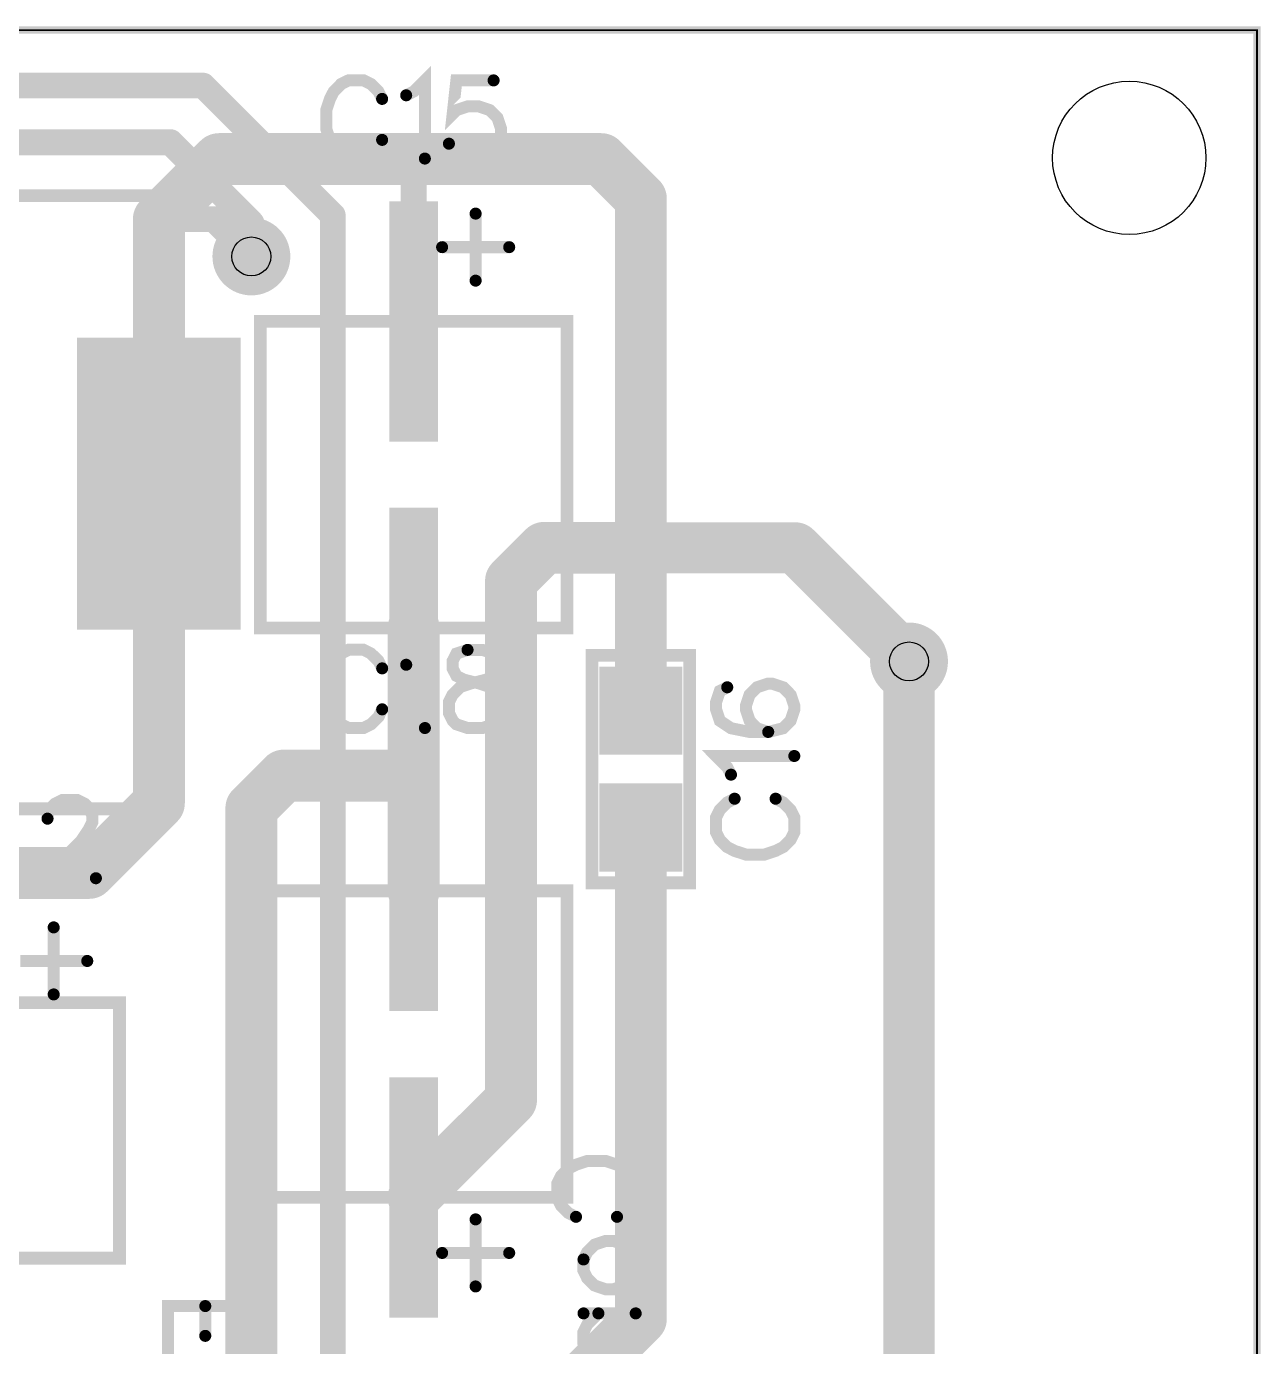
# Model space of a CAD drawing. Extents: x -88 to 103, y -135 to 135.
# Drawn here: x 55.92 to 80.07, y 84.23 to 110.07 of the extents above; entities that cross this region are included whole.
import ezdxf

# ---------------------------------------------------------------- set-up
doc = ezdxf.new("R2010")
doc.units = 0
for name, color, linetype in [('Board_Outline', 13, 'CONTINUOUS'), ('Bottom', 6, 'CONTINUOUS'), ('Drill_Bottom', 8, 'CONTINUOUS'), ('Drill_Top', 7, 'CONTINUOUS'), ('Top', 5, 'CONTINUOUS'), ('Top_Assy', 1, 'CONTINUOUS'), ('Top_Mask', 3, 'CONTINUOUS'), ('Top_Paste', 4, 'CONTINUOUS'), ('Top_Silk', 2, 'CONTINUOUS')]:
    doc.layers.add(name, color=color, linetype=linetype)

msp = doc.modelspace()

# ---------------------------------------------------------------- linework, layer by layer
at = {"layer": 'Board_Outline', "linetype": 'CONTINUOUS', "const_width": 0.14}
msp.add_lwpolyline([(-0.0005, 0), (79.9995, 0), (79.9995, 110), (-0.0005, 110), (-0.0005, 0)], dxfattribs=at)
at = {"layer": 'Bottom', "linetype": 'CONTINUOUS'}
for points, const_width in [([(21.8452, 108.9138), (59.3783, 108.9138)], 0.5), ([(59.3783, 108.9138), (61.9185, 106.3736)], 0.5), ([(58.7432, 107.8025), (36.9922, 107.8025)], 0.508), ([(60.3245, 106.2211), (58.7432, 107.8025)], 0.508), ([(60.3245, 105.5676), (60.3245, 106.2211)], 0.508), ([(61.9185, 106.3736), (61.9185, 83.8287)], 0.5), ([(73.191, 83.6699), (73.191, 97.6414)], 1)]:
    msp.add_lwpolyline(points, dxfattribs=dict(at, const_width=const_width))
for points, const_width in [([(59.2533, 108.9138, 1), (59.5033, 108.9138, 1), (59.2533, 108.9138, 1)], 0.25), ([(59.2533, 108.9138, 1), (59.5033, 108.9138, 1), (59.2533, 108.9138, 1)], 0.25), ([(58.6162, 107.8025, 1), (58.8702, 107.8025, 1), (58.6162, 107.8025, 1)], 0.254), ([(58.6162, 107.8025, 1), (58.8702, 107.8025, 1), (58.6162, 107.8025, 1)], 0.254), ([(60.1975, 106.2211, 1), (60.4515, 106.2211, 1), (60.1975, 106.2211, 1)], 0.254), ([(60.1975, 106.2211, 1), (60.4515, 106.2211, 1), (60.1975, 106.2211, 1)], 0.254), ([(61.7935, 106.3736, 1), (62.0435, 106.3736, 1), (61.7935, 106.3736, 1)], 0.25), ([(61.7935, 106.3736, 1), (62.0435, 106.3736, 1), (61.7935, 106.3736, 1)], 0.25), ([(60.7055, 105.5676, 1), (59.9435, 105.5676, 1), (60.7055, 105.5676, 1)], 0.762), ([(60.1975, 105.5676, 1), (60.4515, 105.5676, 1), (60.1975, 105.5676, 1)], 0.254), ([(73.572, 97.6414, 1), (72.81, 97.6414, 1), (73.572, 97.6414, 1)], 0.762), ([(72.941, 97.6414, 1), (73.441, 97.6414, 1), (72.941, 97.6414, 1)], 0.5)]:
    msp.add_lwpolyline(points, format="xyb", dxfattribs=dict(at, const_width=const_width))
at = {"layer": 'Drill_Bottom'}
for centre, radius in [((77.4996, 107.4971), 1.5), ((60.3245, 105.5676), 0.381), ((73.191, 97.6414), 0.381)]:
    msp.add_circle(centre, radius, dxfattribs=at)
at = {"layer": 'Drill_Top'}
for centre, radius in [((77.4996, 107.4971), 1.5), ((60.3245, 105.5676), 0.381), ((73.191, 97.6414), 0.381)]:
    msp.add_circle(centre, radius, dxfattribs=at)
at = {"layer": 'Top', "linetype": 'CONTINUOUS'}
for points, const_width in [([(58.5145, 106.2976), (59.6895, 107.4726)], 1.016), ([(59.6895, 107.4726), (63.4995, 107.4726)], 1.016), ([(63.4995, 107.4726), (67.1702, 107.4726)], 1.016), ([(67.1702, 107.4726), (67.9445, 106.6982)], 1.016), ([(63.4995, 104.2976), (63.4995, 107.4726)], 0.508), ([(67.9445, 106.6982), (67.9445, 99.8641)], 1.016), ([(58.5145, 101.1226), (58.5145, 106.2976)], 1.016), ([(59.5945, 106.2976), (58.5145, 106.2976)], 0.508), ([(60.3245, 105.5676), (59.5945, 106.2976)], 0.508), ([(58.5145, 94.8676), (58.5145, 101.1226)], 1.016), ([(66.0511, 99.8641), (65.4045, 99.2176)], 1.016), ([(67.9445, 99.8641), (66.0511, 99.8641)], 1.016), ([(67.9445, 96.6776), (67.9445, 99.8641)], 1.016), ([(67.9445, 99.8641), (67.9445, 99.8641)], 1.016), ([(67.9445, 99.8641), (70.9682, 99.8641)], 1), ([(70.9682, 99.8641), (73.191, 97.6414)], 1), ([(65.4045, 99.2176), (65.4045, 89.0576)], 1.016), ([(63.4995, 95.4076), (63.4995, 98.2976)], 1.016), ([(60.3245, 94.7726), (60.9595, 95.4076)], 1.016), ([(60.9595, 95.4076), (63.4995, 95.4076)], 1.016), ([(63.4995, 95.4076), (63.4995, 93.1526)], 1.016), ([(57.1495, 93.5026), (58.5145, 94.8676)], 1.016), ([(60.3245, 83.3426), (60.3245, 94.7726)], 1.016), ([(67.9445, 84.7742), (67.9445, 94.3916)], 1.016), ([(55.2445, 93.5026), (57.1495, 93.5026)], 1.016), ([(65.4045, 89.0576), (63.4995, 87.1526)], 1.016), ([(66.513, 83.3426), (67.9445, 84.7742)], 1.016)]:
    msp.add_lwpolyline(points, dxfattribs=dict(at, const_width=const_width))
for points, const_width in [([(59.4355, 107.4726, 1), (59.9435, 107.4726, 1), (59.4355, 107.4726, 1)], 0.508), ([(59.4355, 107.4726, 1), (59.9435, 107.4726, 1), (59.4355, 107.4726, 1)], 0.508), ([(63.2455, 107.4726, 1), (63.7535, 107.4726, 1), (63.2455, 107.4726, 1)], 0.508), ([(63.2455, 107.4726, 1), (63.7535, 107.4726, 1), (63.2455, 107.4726, 1)], 0.508), ([(66.9162, 107.4726, 1), (67.4242, 107.4726, 1), (66.9162, 107.4726, 1)], 0.508), ([(66.9162, 107.4726, 1), (67.4242, 107.4726, 1), (66.9162, 107.4726, 1)], 0.508), ([(63.3725, 107.4726, 1), (63.6265, 107.4726, 1), (63.3725, 107.4726, 1)], 0.254), ([(67.6905, 106.6982, 1), (68.1985, 106.6982, 1), (67.6905, 106.6982, 1)], 0.508), ([(67.6905, 106.6982, 1), (68.1985, 106.6982, 1), (67.6905, 106.6982, 1)], 0.508), ([(58.2605, 106.2976, 1), (58.7685, 106.2976, 1), (58.2605, 106.2976, 1)], 0.508), ([(58.2605, 106.2976, 1), (58.7685, 106.2976, 1), (58.2605, 106.2976, 1)], 0.508), ([(58.3875, 106.2976, 1), (58.6415, 106.2976, 1), (58.3875, 106.2976, 1)], 0.254), ([(59.4675, 106.2976, 1), (59.7215, 106.2976, 1), (59.4675, 106.2976, 1)], 0.254), ([(59.4675, 106.2976, 1), (59.7215, 106.2976, 1), (59.4675, 106.2976, 1)], 0.254), ([(60.7055, 105.5676, 1), (59.9435, 105.5676, 1), (60.7055, 105.5676, 1)], 0.762), ([(60.1975, 105.5676, 1), (60.4515, 105.5676, 1), (60.1975, 105.5676, 1)], 0.254), ([(63.3725, 104.2976, 1), (63.6265, 104.2976, 1), (63.3725, 104.2976, 1)], 0.254), ([(58.2605, 101.1226, 1), (58.7685, 101.1226, 1), (58.2605, 101.1226, 1)], 0.508), ([(58.2605, 101.1226, 1), (58.7685, 101.1226, 1), (58.2605, 101.1226, 1)], 0.508), ([(65.7971, 99.8641, 1), (66.3051, 99.8641, 1), (65.7971, 99.8641, 1)], 0.508), ([(65.7971, 99.8641, 1), (66.3051, 99.8641, 1), (65.7971, 99.8641, 1)], 0.508), ([(67.6905, 99.8641, 1), (68.1985, 99.8641, 1), (67.6905, 99.8641, 1)], 0.508), ([(67.6905, 99.8641, 1), (68.1985, 99.8641, 1), (67.6905, 99.8641, 1)], 0.508), ([(67.6905, 99.8641, 1), (68.1985, 99.8641, 1), (67.6905, 99.8641, 1)], 0.508), ([(67.6905, 99.8641, 1), (68.1985, 99.8641, 1), (67.6905, 99.8641, 1)], 0.508), ([(67.6945, 99.8641, 1), (68.1945, 99.8641, 1), (67.6945, 99.8641, 1)], 0.5), ([(70.7182, 99.8641, 1), (71.2182, 99.8641, 1), (70.7182, 99.8641, 1)], 0.5), ([(70.7182, 99.8641, 1), (71.2182, 99.8641, 1), (70.7182, 99.8641, 1)], 0.5), ([(65.1505, 99.2176, 1), (65.6585, 99.2176, 1), (65.1505, 99.2176, 1)], 0.508), ([(65.1505, 99.2176, 1), (65.6585, 99.2176, 1), (65.1505, 99.2176, 1)], 0.508), ([(63.2455, 98.2976, 1), (63.7535, 98.2976, 1), (63.2455, 98.2976, 1)], 0.508), ([(73.572, 97.6414, 1), (72.81, 97.6414, 1), (73.572, 97.6414, 1)], 0.762), ([(72.941, 97.6414, 1), (73.441, 97.6414, 1), (72.941, 97.6414, 1)], 0.5), ([(67.6905, 96.6776, 1), (68.1985, 96.6776, 1), (67.6905, 96.6776, 1)], 0.508), ([(60.7055, 95.4076, 1), (61.2135, 95.4076, 1), (60.7055, 95.4076, 1)], 0.508), ([(60.7055, 95.4076, 1), (61.2135, 95.4076, 1), (60.7055, 95.4076, 1)], 0.508), ([(63.2455, 95.4076, 1), (63.7535, 95.4076, 1), (63.2455, 95.4076, 1)], 0.508), ([(63.2455, 95.4076, 1), (63.7535, 95.4076, 1), (63.2455, 95.4076, 1)], 0.508), ([(63.2455, 95.4076, 1), (63.7535, 95.4076, 1), (63.2455, 95.4076, 1)], 0.508), ([(58.2605, 94.8676, 1), (58.7685, 94.8676, 1), (58.2605, 94.8676, 1)], 0.508), ([(58.2605, 94.8676, 1), (58.7685, 94.8676, 1), (58.2605, 94.8676, 1)], 0.508), ([(60.0705, 94.7726, 1), (60.5785, 94.7726, 1), (60.0705, 94.7726, 1)], 0.508), ([(60.0705, 94.7726, 1), (60.5785, 94.7726, 1), (60.0705, 94.7726, 1)], 0.508), ([(67.6905, 94.3916, 1), (68.1985, 94.3916, 1), (67.6905, 94.3916, 1)], 0.508), ([(56.8955, 93.5026, 1), (57.4035, 93.5026, 1), (56.8955, 93.5026, 1)], 0.508), ([(56.8955, 93.5026, 1), (57.4035, 93.5026, 1), (56.8955, 93.5026, 1)], 0.508), ([(63.2455, 93.1526, 1), (63.7535, 93.1526, 1), (63.2455, 93.1526, 1)], 0.508), ([(65.1505, 89.0576, 1), (65.6585, 89.0576, 1), (65.1505, 89.0576, 1)], 0.508), ([(65.1505, 89.0576, 1), (65.6585, 89.0576, 1), (65.1505, 89.0576, 1)], 0.508), ([(63.2455, 87.1526, 1), (63.7535, 87.1526, 1), (63.2455, 87.1526, 1)], 0.508), ([(67.6905, 84.7742, 1), (68.1985, 84.7742, 1), (67.6905, 84.7742, 1)], 0.508), ([(67.6905, 84.7742, 1), (68.1985, 84.7742, 1), (67.6905, 84.7742, 1)], 0.508)]:
    msp.add_lwpolyline(points, format="xyb", dxfattribs=dict(at, const_width=const_width))
at = {"layer": 'Top'}
for points in [[(63.1245, 106.5476), (63.8745, 106.5476), (63.1245, 102.0476), (63.8745, 102.0476)], [(57.0159, 103.8785), (60.0131, 103.8785), (57.0159, 98.3667), (60.0131, 98.3667)], [(63.1245, 100.5476), (63.8745, 100.5476), (63.1245, 96.0476), (63.8745, 96.0476)], [(67.2334, 97.4396), (68.6557, 97.4396), (67.2334, 95.9156), (68.6557, 95.9156)], [(63.1245, 95.4026), (63.8745, 95.4026), (63.1245, 90.9026), (63.8745, 90.9026)], [(67.2334, 95.1536), (68.6557, 95.1536), (67.2334, 93.6296), (68.6557, 93.6296)], [(63.1245, 89.4026), (63.8745, 89.4026), (63.1245, 84.9026), (63.8745, 84.9026)]]:
    msp.add_solid(points, dxfattribs=at)
at = {"layer": 'Top_Assy', "linetype": 'CONTINUOUS', "const_width": 0.0333}
msp.add_lwpolyline([(-0.0005, 109.9976), (79.9995, 109.9976), (79.9995, 73.9976), (-0.0005, 73.9976), (-0.0005, 109.9976)], dxfattribs=at)
at = {"layer": 'Top_Mask'}
for points in [[(63.0225, 106.6496), (63.9765, 106.6496), (63.0225, 101.9456), (63.9765, 101.9456)], [(56.9139, 103.9805), (60.1151, 103.9805), (56.9139, 98.2647), (60.1151, 98.2647)], [(63.0225, 100.6496), (63.9765, 100.6496), (63.0225, 95.9456), (63.9765, 95.9456)], [(67.1314, 97.5416), (68.7577, 97.5416), (67.1314, 95.8136), (68.7577, 95.8136)], [(63.0225, 95.5046), (63.9765, 95.5046), (63.0225, 90.8006), (63.9765, 90.8006)], [(67.1314, 95.2556), (68.7577, 95.2556), (67.1314, 93.5276), (68.7577, 93.5276)], [(63.0225, 89.5046), (63.9765, 89.5046), (63.0225, 84.8006), (63.9765, 84.8006)]]:
    msp.add_solid(points, dxfattribs=at)
at = {"layer": 'Top_Paste'}
for points in [[(63.1245, 106.5476), (63.8745, 106.5476), (63.1245, 102.0476), (63.8745, 102.0476)], [(57.0159, 103.8785), (60.0131, 103.8785), (57.0159, 98.3667), (60.0131, 98.3667)], [(63.1245, 100.5476), (63.8745, 100.5476), (63.1245, 96.0476), (63.8745, 96.0476)], [(67.2334, 97.4396), (68.6557, 97.4396), (67.2334, 95.9156), (68.6557, 95.9156)], [(63.1245, 95.4026), (63.8745, 95.4026), (63.1245, 90.9026), (63.8745, 90.9026)], [(67.2334, 95.1536), (68.6557, 95.1536), (67.2334, 93.6296), (68.6557, 93.6296)], [(63.1245, 89.4026), (63.8745, 89.4026), (63.1245, 84.9026), (63.8745, 84.9026)]]:
    msp.add_solid(points, dxfattribs=at)
at = {"layer": 'Top_Silk', "linetype": 'CONTINUOUS'}
for points, const_width in [([(63.353, 108.7216), (63.4995, 108.7957), (63.7185, 109.013), (63.7185, 107.4834)], 0.2353), ([(62.8824, 108.6509), (62.8099, 108.7957), (62.6634, 108.9423), (62.5185, 109.0147), (62.2271, 109.0147), (62.0805, 108.9423), (61.9356, 108.7957), (61.8615, 108.6509), (61.7891, 108.4319), (61.7891, 108.0663), (61.8615, 107.849), (61.9356, 107.7024), (62.0805, 107.5575), (62.2271, 107.4834), (62.5185, 107.4834), (62.6634, 107.5575), (62.8099, 107.7024), (62.8824, 107.849)], 0.2353), ([(65.0634, 109.013), (64.3357, 109.013), (64.2632, 108.3577), (64.3357, 108.4302), (64.5547, 108.5043), (64.772, 108.5043), (64.991, 108.4302), (65.1376, 108.2853), (65.21, 108.0663), (65.21, 107.9214), (65.1376, 107.7024), (64.991, 107.5559), (64.772, 107.4834), (64.5547, 107.4834), (64.3357, 107.5559), (64.2632, 107.63), (64.1891, 107.7749)], 0.2353), ([(47.7045, 106.7576), (58.7051, 106.7576), (58.7051, 94.7576), (47.7045, 94.7576), (47.7045, 106.7576)], 0.25), ([(64.7114, 106.4064), (64.7114, 105.0941)], 0.2353), ([(64.0561, 105.7494), (65.3684, 105.7494)], 0.2353), ([(66.4995, 104.2974), (60.4995, 104.2974), (60.4995, 98.2978), (66.4995, 98.2978), (66.4995, 104.2974)], 0.25), ([(62.8832, 97.5059), (62.8108, 97.6507), (62.6642, 97.7973), (62.5193, 97.8697), (62.2279, 97.8697), (62.0813, 97.7973), (61.9365, 97.6507), (61.8623, 97.5059), (61.7899, 97.2869), (61.7899, 96.9213), (61.8623, 96.704), (61.9365, 96.5574), (62.0813, 96.4125), (62.2279, 96.3384), (62.5193, 96.3384), (62.6642, 96.4125), (62.8108, 96.5574), (62.8832, 96.704)], 0.2353), ([(63.3538, 97.5766), (63.5004, 97.6507), (63.7194, 97.868), (63.7194, 96.3384)], 0.2353), ([(64.5538, 97.868), (64.3365, 97.7956), (64.2624, 97.6507), (64.2624, 97.5042), (64.3365, 97.3593), (64.4814, 97.2852), (64.7728, 97.2127), (64.9918, 97.1403), (65.1367, 96.9937), (65.2092, 96.8489), (65.2092, 96.6299), (65.1367, 96.485), (65.0643, 96.4109), (64.8453, 96.3384), (64.5538, 96.3384), (64.3365, 96.4109), (64.2624, 96.485), (64.19, 96.6299), (64.19, 96.8489), (64.2624, 96.9937), (64.409, 97.1403), (64.6263, 97.2127), (64.9177, 97.2852), (65.0643, 97.3593), (65.1367, 97.5042), (65.1367, 97.6507), (65.0643, 97.7956), (64.8453, 97.868), (64.5538, 97.868)], 0.2353), ([(68.8985, 97.7606), (66.9905, 97.7606), (66.9905, 93.3086), (68.8985, 93.3086), (68.8985, 97.7606)], 0.25), ([(69.6344, 97.1356), (69.4896, 97.0631), (69.4171, 96.8441), (69.4171, 96.6993), (69.4896, 96.4803), (69.7086, 96.3337), (70.0724, 96.2613), (70.4363, 96.2613), (70.7278, 96.3337), (70.8743, 96.4802), (70.9468, 96.6992), (70.9468, 96.7717), (70.8743, 96.989), (70.7278, 97.1356), (70.5088, 97.208), (70.4363, 97.208), (70.2173, 97.1356), (70.0724, 96.989), (70, 96.7717), (70, 96.6993), (70.0724, 96.4803), (70.2173, 96.3337), (70.4363, 96.2613)], 0.2353), ([(69.7086, 95.4251), (69.6344, 95.5717), (69.4171, 95.7907), (70.9468, 95.7907)], 0.2353), ([(56.3359, 94.5642), (56.3359, 94.6366), (56.4083, 94.7832), (56.4808, 94.8556), (56.6273, 94.928), (56.9188, 94.928), (57.0637, 94.8556), (57.1361, 94.7832), (57.2102, 94.6366), (57.2102, 94.4917), (57.1361, 94.3452), (56.9912, 94.1279), (56.2618, 93.3984), (57.2827, 93.3984)], 0.2353), ([(69.7793, 94.9545), (69.6344, 94.8821), (69.4879, 94.7355), (69.4154, 94.5906), (69.4154, 94.2992), (69.4879, 94.1526), (69.6344, 94.0078), (69.7793, 93.9336), (69.9983, 93.8612), (70.3639, 93.8612), (70.5812, 93.9336), (70.7278, 94.0078), (70.8726, 94.1526), (70.9468, 94.2992), (70.9468, 94.5906), (70.8726, 94.7355), (70.7278, 94.8821), (70.5812, 94.9545)], 0.2353), ([(60.4995, 87.1528), (66.4995, 87.1528), (66.4995, 93.1524), (60.4995, 93.1524), (60.4995, 87.1528)], 0.25), ([(56.4564, 92.4364), (56.4564, 91.1241)], 0.2353), ([(55.8011, 91.7794), (57.1134, 91.7794)], 0.2353), ([(57.7445, 90.9626), (52.7445, 90.9626), (52.7445, 85.9626), (57.7445, 85.9626), (57.7445, 90.9626)], 0.25), ([(66.676, 86.7714), (66.5311, 86.8438), (66.3845, 86.9904), (66.3121, 87.1352), (66.3121, 87.4267), (66.3845, 87.5732), (66.5311, 87.7181), (66.676, 87.7922), (66.895, 87.8647), (67.2605, 87.8647), (67.4779, 87.7922), (67.6244, 87.7181), (67.7693, 87.5732), (67.8434, 87.4267), (67.8434, 87.1352), (67.7693, 86.9904), (67.6244, 86.8438), (67.4779, 86.7714)], 0.2353), ([(64.7114, 86.7214), (64.7114, 85.4091)], 0.2353), ([(66.8225, 85.9369), (66.895, 86.0818), (67.0415, 86.2283), (67.2605, 86.3008), (67.4054, 86.3008), (67.6244, 86.2283), (67.7693, 86.0818), (67.8434, 85.9369), (67.8434, 85.7179), (67.7693, 85.5713), (67.6244, 85.4265), (67.4054, 85.3523), (67.2605, 85.3523), (67.0415, 85.4265), (66.895, 85.5713), (66.8225, 85.7179), (66.8225, 85.9369)], 0.2353), ([(64.0561, 86.0644), (65.3684, 86.0644)], 0.2353), ([(58.6927, 84.0782), (58.6927, 85.0249), (60.2241, 85.0249), (60.2241, 84.0782)], 0.2353), ([(59.4222, 85.0249), (59.4222, 84.4421)], 0.2353), ([(66.8225, 84.8817), (67.8434, 84.8817)], 0.2353), ([(67.114, 84.8817), (66.895, 84.6627), (66.8225, 84.5162), (66.8225, 84.2989), (66.895, 84.1523), (67.114, 84.0799), (67.8434, 84.0799)], 0.2353)]:
    msp.add_lwpolyline(points, dxfattribs=dict(at, const_width=const_width))
at = {"layer": 'Top_Silk', "linetype": 'CONTINUOUS', "const_width": 0.1176}
for points in [[(65.0046, 109.013, 1), (65.1223, 109.013, 1), (65.0046, 109.013, 1)], [(63.2941, 108.7216, 1), (63.4118, 108.7216, 1), (63.2941, 108.7216, 1)], [(62.8236, 108.6509, 1), (62.9412, 108.6509, 1), (62.8236, 108.6509, 1)], [(62.8236, 107.849, 1), (62.9412, 107.849, 1), (62.8236, 107.849, 1)], [(64.1303, 107.7749, 1), (64.2479, 107.7749, 1), (64.1303, 107.7749, 1)], [(63.6597, 107.4834, 1), (63.7774, 107.4834, 1), (63.6597, 107.4834, 1)], [(64.6526, 106.4064, 1), (64.7703, 106.4064, 1), (64.6526, 106.4064, 1)], [(63.9973, 105.7494, 1), (64.1149, 105.7494, 1), (63.9973, 105.7494, 1)], [(65.3096, 105.7494, 1), (65.4273, 105.7494, 1), (65.3096, 105.7494, 1)], [(64.6526, 105.0941, 1), (64.7703, 105.0941, 1), (64.6526, 105.0941, 1)], [(64.495, 97.868, 1), (64.6127, 97.868, 1), (64.495, 97.868, 1)], [(63.295, 97.5766, 1), (63.4126, 97.5766, 1), (63.295, 97.5766, 1)], [(62.8244, 97.5059, 1), (62.942, 97.5059, 1), (62.8244, 97.5059, 1)], [(69.5756, 97.1356, 1), (69.6933, 97.1356, 1), (69.5756, 97.1356, 1)], [(62.8244, 96.704, 1), (62.942, 96.704, 1), (62.8244, 96.704, 1)], [(63.6606, 96.3384, 1), (63.7782, 96.3384, 1), (63.6606, 96.3384, 1)], [(70.3775, 96.2613, 1), (70.4951, 96.2613, 1), (70.3775, 96.2613, 1)], [(70.8879, 95.7907, 1), (71.0056, 95.7907, 1), (70.8879, 95.7907, 1)], [(69.6497, 95.4251, 1), (69.7674, 95.4251, 1), (69.6497, 95.4251, 1)], [(69.7205, 94.9545, 1), (69.8381, 94.9545, 1), (69.7205, 94.9545, 1)], [(70.5224, 94.9545, 1), (70.64, 94.9545, 1), (70.5224, 94.9545, 1)], [(56.2771, 94.5642, 1), (56.3947, 94.5642, 1), (56.2771, 94.5642, 1)], [(57.2238, 93.3984, 1), (57.3415, 93.3984, 1), (57.2238, 93.3984, 1)], [(56.3976, 92.4364, 1), (56.5153, 92.4364, 1), (56.3976, 92.4364, 1)], [(57.0546, 91.7794, 1), (57.1723, 91.7794, 1), (57.0546, 91.7794, 1)], [(56.3976, 91.1241, 1), (56.5153, 91.1241, 1), (56.3976, 91.1241, 1)], [(64.6526, 86.7214, 1), (64.7703, 86.7214, 1), (64.6526, 86.7214, 1)], [(66.6172, 86.7714, 1), (66.7348, 86.7714, 1), (66.6172, 86.7714, 1)], [(67.419, 86.7714, 1), (67.5367, 86.7714, 1), (67.419, 86.7714, 1)], [(63.9973, 86.0644, 1), (64.1149, 86.0644, 1), (63.9973, 86.0644, 1)], [(65.3096, 86.0644, 1), (65.4273, 86.0644, 1), (65.3096, 86.0644, 1)], [(66.7637, 85.9369, 1), (66.8814, 85.9369, 1), (66.7637, 85.9369, 1)], [(64.6526, 85.4091, 1), (64.7703, 85.4091, 1), (64.6526, 85.4091, 1)], [(59.3634, 85.0249, 1), (59.481, 85.0249, 1), (59.3634, 85.0249, 1)], [(66.7637, 84.8817, 1), (66.8814, 84.8817, 1), (66.7637, 84.8817, 1)], [(67.0552, 84.8817, 1), (67.1728, 84.8817, 1), (67.0552, 84.8817, 1)], [(67.7846, 84.8817, 1), (67.9022, 84.8817, 1), (67.7846, 84.8817, 1)], [(59.3634, 84.4421, 1), (59.481, 84.4421, 1), (59.3634, 84.4421, 1)]]:
    msp.add_lwpolyline(points, format="xyb", dxfattribs=at)

doc.saveas('drawing.dxf')
